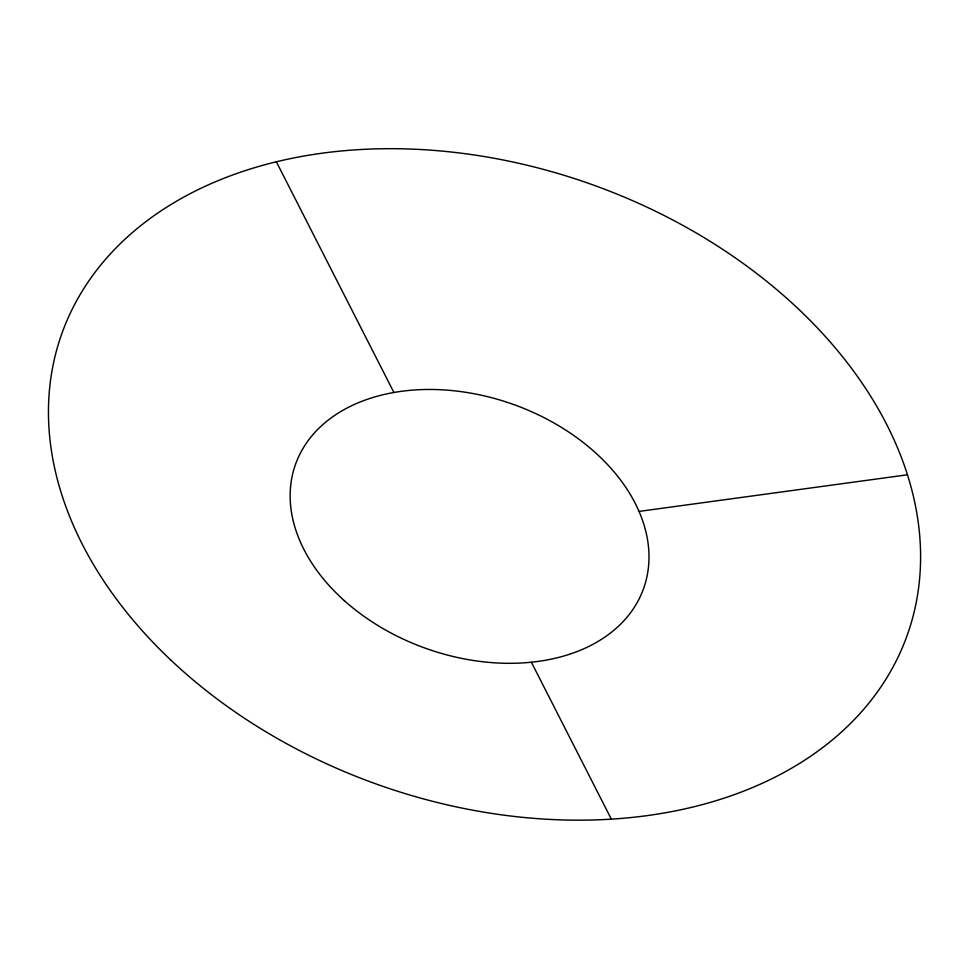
<?xml version="1.0" encoding="UTF-8"?>
<svg xmlns="http://www.w3.org/2000/svg" width="969" height="969" viewBox="0 0 969 969"><rect width="100%" height="100%" fill="white"/><g stroke="black" fill="none" stroke-linecap="round" stroke-linejoin="round"><path stroke-width="1.45" d="M639.043 511.414L907.456 474.786M276.347 161.775L393.911 392.481M531.375 662.227L611.342 819.156M170.629 659.877A448.792 318.559 19.6 0 0 903.629 644.603A448.792 318.559 19.6 0 0 379.291 148.802A448.792 318.559 19.6 0 0 170.629 659.877M344.322 600.635A184.788 129.604 19.6 0 0 643.452 588.91A184.788 129.604 19.6 0 0 420.946 389.635A184.788 129.604 19.6 0 0 344.322 600.635"/></g></svg>
